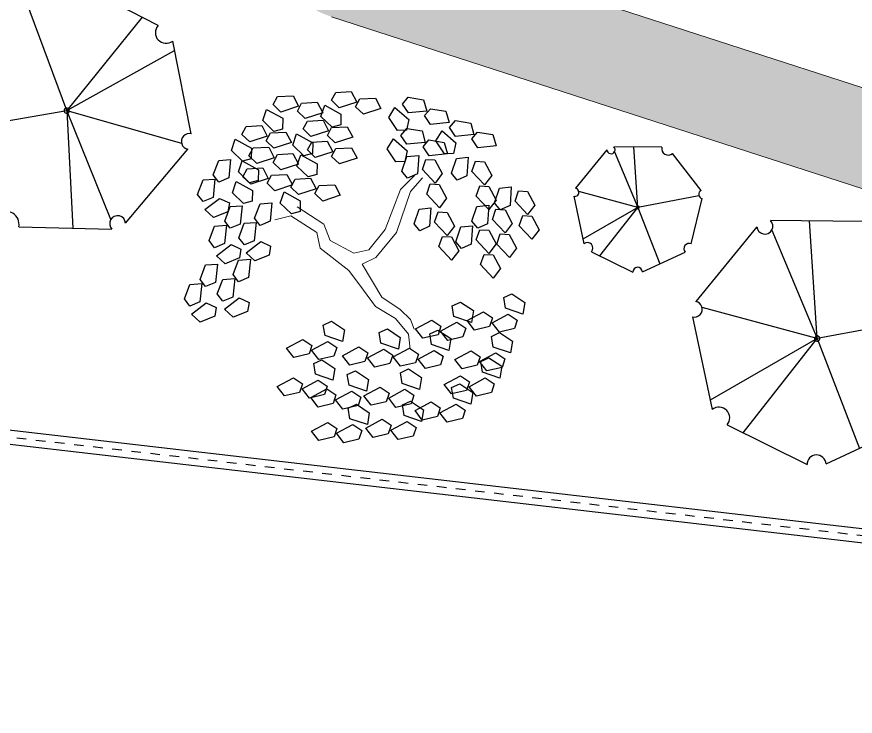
# Model space of a CAD drawing. Header units: feet. Extents: x 1019 to 2236, y -546 to 122.
# Drawn here: x 1093.73 to 1102.46, y -456.11 to -448.83 of the extents above; entities that cross this region are included whole.
import ezdxf

# ---------------------------------------------------------------- set-up
doc = ezdxf.new("R2010")
doc.units = ezdxf.units.FT
doc.header["$LTSCALE"] = 0.05
doc.header["$MEASUREMENT"] = 0
doc.linetypes.add('DASHDOT', pattern=[25.4, 12.7, -6.35, 0, -6.35])
for name, color, linetype, lineweight in [('A-GENM', 8, 'Continuous', 9), ('arq-pisos', 251, 'Continuous', 5), ('None', 7, 'Continuous', 5)]:
    doc.layers.add(name, color=color, linetype=linetype, lineweight=lineweight)
doc.layers.add('PLANTS', color=7, linetype='Continuous', true_color=0x005716)
doc.layers.add('SOLAR', color=2, linetype='DASHDOT')

# ---------------------------------------------------------------- blocks, each defined once
blk = doc.blocks.new('Arbol200')
at = {"color": 33, "linetype": 'Continuous'}
for p, q in [((0.4574951999998916, 0.5537303999975819), (0.5337287999989598, 0.6718463999997737)), ((0.5337287999989598, 0.6718463999997737), (0.6184944000002246, 0.7262243999979517)), ((0.550641599999642, 0.5264423999993567), (0.6778007999986471, 0.6808067999980237)), ((0.6778007999986471, 0.6808067999980237), (0.8216783999996436, 0.7262243999979517)), ((-0.7032708000002571, 0.4266540000004141), (-0.8557092000001034, 0.5174819999978325)), ((0.3727367999994271, 0.3541499999984779), (0.4574951999998916, 0.5537303999975819)), ((0.4744223999989003, 0.3087359999997687), (0.550641599999642, 0.5264423999993567)), ((-0.7032708000002571, 0.3268620000002528), (-0.8640756000002624, 0.4358124000002107)), ((-0.2796048000013002, 0.3722759999989619), (-0.7032708000002571, 0.4266540000004141)), ((-1.135203042679223e-14, 0.2179043999978574), (-0.2796048000013002, 0.3722759999989619)), ((0.09313559999935705, 0.09998999999843078), (0.3727367999994271, 0.3541499999984779)), ((-0.2881512000001862, 0.2541600000000443), (-0.7032708000002571, 0.3268620000002528)), ((-0.05929920000090758, 0.1362419999993989), (-0.2881512000001862, 0.2541600000000443)), ((0.3389003999993179, 0.163529999997624), (0.4744223999989003, 0.3087359999997687)), ((0.09313559999935705, 0.09998999999843078), (-1.135203042679223e-14, 0.2179043999978574)), ((-1.135203042679223e-14, -2.84147705365001e-15), (-0.05929920000090758, 0.1362419999993989)), ((0.1779083999997851, -0.01812960000170562), (0.3389003999993179, 0.163529999997624)), ((-1.135203042679223e-14, -2.84147705365001e-15), (-0.07621920000075305, -0.2541636000012687)), ((0.1779083999997851, -0.01812960000170562), (0.01691640000025246, -0.3358259999997272)), ((-0.07621920000075305, -0.2541636000012687), (-0.2202912000004403, -0.3447936000004148)), ((-0.2202912000004403, -0.3447936000004148), (-0.3389040000005593, -0.6354035999997023)), ((-0.1271628000002351, -0.3993696000001392), (-0.2372112000002857, -0.6806124000009759)), ((0.01691640000025246, -0.3358259999997272), (-0.1271628000002351, -0.3993696000001392)), ((-0.2372112000002857, -0.6806124000009759), (-0.1695492000004492, -0.8260236000005562))]:
    blk.add_line(p, q, dxfattribs=at)
at = {"layer": 'PLANTS', "linetype": 'Continuous'}
for p, q in [((-0.6969347999998831, 1.644184799998035), (-0.5788044000010018, 1.74096719999761)), ((-0.5788044000010018, 1.74096719999761), (-0.4737060000003225, 1.689757199997981)), ((0.09125279999879013, 1.601254799998784), (0.1497887999999762, 1.74230639999914)), ((0.1497887999999762, 1.74230639999914), (0.2666231999988554, 1.746701999997455)), ((0.2666231999988554, 1.746701999997455), (0.2426508000000353, 1.566730800000002)), ((-0.9263412000002176, 1.555462799999802), (-0.8082072000001175, 1.652238000000213)), ((-0.8082072000001175, 1.652238000000213), (-0.7031088000010753, 1.601028000000585)), ((-0.4737060000003225, 1.689757199997981), (-0.5797007999999664, 1.542340800000599)), ((0.2941451999993546, 1.60529399999759), (0.3346091999986924, 1.703455199999004)), ((0.3346091999986924, 1.703455199999004), (0.4226903999993624, 1.692414000000278)), ((0.4226903999993624, 1.692414000000278), (0.4858559999995009, 1.553374800000162)), ((0.4894523999990156, 1.556042399999566), (0.5479955999993649, 1.697090399998703)), ((0.5479955999993649, 1.697090399998703), (0.6648227999990808, 1.701486000000292)), ((0.6648227999990808, 1.701486000000292), (0.640857599999424, 1.521514799999565)), ((0.6923411999999984, 1.560078000000428), (0.7328124000001366, 1.658235600000623)), ((0.7328124000001366, 1.658235600000623), (0.8208971999987511, 1.647197999999841)), ((-0.7031088000010753, 1.601028000000585), (-0.8091072000003009, 1.453615199997873)), ((-0.6849720000002093, 1.556225999999512), (-0.6969347999998831, 1.644184799998035)), ((0.1432800000000384, 1.529330399999887), (0.09125279999879013, 1.601254799998784)), ((0.2426508000000353, 1.566730800000002), (0.1432800000000384, 1.529330399999887)), ((0.40936319999945, 1.464969599997855), (0.2941451999993546, 1.60529399999759)), ((0.7519428000001311, 1.501466399999842), (0.8104859999988434, 1.642518000000197)), ((0.8104859999988434, 1.642518000000197), (0.9273132000001965, 1.646910000000568)), ((0.8208971999987511, 1.647197999999841), (0.8840627999988896, 1.50816239999767)), ((0.9273132000001965, 1.646910000000568), (0.9033479999989026, 1.466942399997785)), ((0.9548351999990585, 1.505501999997429), (0.9953063999991968, 1.603659599997624)), ((0.9953063999991968, 1.603659599997624), (1.083387599999867, 1.592625599998061)), ((1.083387599999867, 1.592625599998061), (1.146553200000005, 1.453586399997945)), ((-0.9143748000009622, 1.467503999998004), (-0.9263412000002176, 1.555462799999802)), ((-0.5797007999999664, 1.542340800000599), (-0.6849720000002093, 1.556225999999512)), ((-0.4766436000010912, 1.462525199998706), (-0.3585059999997725, 1.55930759999828)), ((-0.2534147999998936, 1.508097599998652), (-0.3594059999999558, 1.360684799999214)), ((-0.3585059999997725, 1.55930759999828), (-0.2534147999998936, 1.508097599998652)), ((0.4858559999995009, 1.553374800000162), (0.40936319999945, 1.464969599997855)), ((0.5414795999986267, 1.48411439999945), (0.4894523999990156, 1.556042399999566)), ((0.640857599999424, 1.521514799999565), (0.5414795999986267, 1.48411439999945)), ((0.8075627999996754, 1.419753599997418), (0.6923411999999984, 1.560078000000428)), ((0.8039771999989056, 1.429538399999726), (0.7519428000001311, 1.501466399999842)), ((0.8840627999988896, 1.50816239999767), (0.8075627999996754, 1.419753599997418)), ((1.070060399999954, 1.365181199998912), (0.9548351999990585, 1.505501999997429)), ((-0.9386964000001283, 1.390683599998371), (-0.7586100000013288, 1.413773999999827)), ((-0.8091072000003009, 1.453615199997873), (-0.9143748000009622, 1.467503999998004)), ((-0.7586100000013288, 1.413773999999827), (-0.6969312000003014, 1.327345199998669)), ((-0.7060499999997887, 1.373803200000472), (-0.5879160000013257, 1.470581999998828)), ((-0.4828176000006464, 1.419379199998363), (-0.5888124000002903, 1.271962799997706)), ((-0.5879160000013257, 1.470581999998828), (-0.4828176000006464, 1.419379199998363)), ((-0.4646807999997804, 1.374566400000182), (-0.4766436000010912, 1.462525199998706)), ((-0.2479752000001212, 1.34460719999806), (-0.1298448000012399, 1.441393199998853)), ((-0.1298448000012399, 1.441393199998853), (-0.02475000000014232, 1.390183199999225)), ((0.320921999999689, 1.360785600000596), (0.3613931999998272, 1.458957599999118)), ((0.3613931999998272, 1.458957599999118), (0.4494780000000787, 1.447909199997954)), ((0.4494780000000787, 1.447909199997954), (0.5126471999997988, 1.308877200000276)), ((0.7191287999990776, 1.31556960000016), (0.7595999999992159, 1.413741599998681)), ((0.7595999999992159, 1.413741599998681), (0.8476775999986671, 1.402693199997517)), ((0.9033479999989026, 1.466942399997785), (0.8039771999989056, 1.429538399999726)), ((0.8476775999986671, 1.402693199997517), (0.9108468000000243, 1.263661199999839)), ((1.05933960000001, 1.270760399999924), (1.117886399999941, 1.411812000000279)), ((1.146553200000005, 1.453586399997945), (1.070060399999954, 1.365181199998912)), ((1.117886399999941, 1.411812000000279), (1.234710000000075, 1.416203999997376)), ((1.234710000000075, 1.416203999997376), (1.210744799998781, 1.236236399997867)), ((-0.9044280000011098, 1.278910799998991), (-0.9386964000001283, 1.390683599998371)), ((-0.6969312000003014, 1.327345199998669), (-0.7530696000001739, 1.258577999997939)), ((-0.6940800000009516, 1.285844399998675), (-0.7060499999997887, 1.373803200000472)), ((-0.4773852000000374, 1.255888799997771), (-0.3592548000011561, 1.352663999998182)), ((-0.3594059999999558, 1.360684799999214), (-0.4646807999997804, 1.374566400000182)), ((-0.3592548000011561, 1.352663999998182), (-0.2541564000004768, 1.301453999998554)), ((-0.2360160000000291, 1.256648399999537), (-0.2479752000001212, 1.34460719999806)), ((-0.02475000000014232, 1.390183199999225), (-0.1307447999997862, 1.242766799998569)), ((0.4361471999989476, 1.220468400000024), (0.320921999999689, 1.360785600000596)), ((0.9816263999993565, 1.26099719999838), (1.022097599999495, 1.359165599998957)), ((1.022097599999495, 1.359165599998957), (1.110175199998946, 1.348117199997793)), ((1.110175199998946, 1.348117199997793), (1.173337199999503, 1.209085200000115)), ((1.262231999998937, 1.274795999997511), (1.302703199999075, 1.372960800000143)), ((1.302703199999075, 1.372960800000143), (1.390784399999745, 1.361919599998143)), ((1.390784399999745, 1.361919599998143), (1.453949999999884, 1.222880399998027)), ((-0.7530696000001739, 1.258577999997939), (-0.9044280000011098, 1.278910799998991)), ((-0.9003132000012668, 1.172116799998909), (-0.7821792000011668, 1.268899199998484)), ((-0.7821792000011668, 1.268899199998484), (-0.677088000001288, 1.217689199998855)), ((-0.5888124000002903, 1.271962799997706), (-0.6940800000009516, 1.285844399998675)), ((-0.4654152000012004, 1.167926399998029), (-0.4773852000000374, 1.255888799997771)), ((-0.2541564000004768, 1.301453999998554), (-0.3601476000005391, 1.154037599997898)), ((-0.1307447999997862, 1.242766799998569), (-0.2360160000000291, 1.256648399999537)), ((0.269157599999005, 1.120226399998134), (0.327693600000191, 1.261277999998489)), ((0.327693600000191, 1.261277999998489), (0.4445243999994886, 1.265673600000079)), ((0.4445243999994886, 1.265673600000079), (0.4205556000002502, 1.085702399999351)), ((0.5126471999997988, 1.308877200000276), (0.4361471999989476, 1.220468400000024)), ((0.8343539999999734, 1.175255999997532), (0.7191287999990776, 1.31556960000016)), ((0.9108468000000243, 1.263661199999839), (0.8343539999999734, 1.175255999997532)), ((1.096844399999452, 1.120679999997807), (0.9816263999993565, 1.26099719999838)), ((1.111366799999621, 1.198832399999807), (1.05933960000001, 1.270760399999924)), ((1.377449999999032, 1.134475199998994), (1.262231999998937, 1.274795999997511)), ((-1.409558400000253, 1.113483599997559), (-1.305216000000121, 1.166212799997444)), ((-1.305216000000121, 1.166212799997444), (-1.251925200000016, 0.9926423999993829)), ((-1.129723200001183, 1.083394799997401), (-1.011589200001083, 1.180169999997813)), ((-1.011589200001083, 1.180169999997813), (-0.9064908000004037, 1.128967200000622)), ((-0.8883540000011748, 1.084158000000386), (-0.9003132000012668, 1.172116799998909)), ((-0.677088000001288, 1.217689199998855), (-0.7830828000009318, 1.070272799998199)), ((-0.7184052000013366, 1.209023999999042), (-0.5383188000008999, 1.232114400000498)), ((-0.6841332000010992, 1.097251199999661), (-0.7184052000013366, 1.209023999999042)), ((-0.5383188000008999, 1.232114400000498), (-0.4766364000002908, 1.145689200000558)), ((-0.3601476000005391, 1.154037599997898), (-0.4654152000012004, 1.167926399998029)), ((0.4720391999991875, 1.124265600000214), (0.5125103999993257, 1.22241959999919)), ((0.5125103999993257, 1.22241959999919), (0.6005915999999956, 1.211385599999627)), ((0.6005915999999956, 1.211385599999627), (0.6637643999992974, 1.072346399999512)), ((1.173337199999503, 1.209085200000115), (1.096844399999452, 1.120679999997807)), ((1.210744799998781, 1.236236399997867), (1.111366799999621, 1.198832399999807)), ((1.453949999999884, 1.222880399998027), (1.377449999999032, 1.134475199998994)), ((-1.403931600000953, 0.9608759999977308), (-1.409558400000253, 1.113483599997559)), ((-1.117753200000709, 0.9954359999988781), (-1.129723200001183, 1.083394799997401)), ((-0.9064908000004037, 1.128967200000622), (-1.012489200001266, 0.9815507999999652)), ((-0.7830828000009318, 1.070272799998199), (-0.8883540000011748, 1.084158000000386)), ((-0.532778399999745, 1.07691839999861), (-0.6841332000010992, 1.097251199999661)), ((-0.4766364000002908, 1.145689200000558), (-0.532778399999745, 1.07691839999861)), ((-0.4897440000011669, 1.091105999998396), (-0.3096503999999299, 1.114196399999852)), ((-0.455468400001348, 0.9793331999990158), (-0.4897440000011669, 1.091105999998396)), ((-0.3096503999999299, 1.114196399999852), (-0.2479752000001212, 1.027771199999913)), ((0.3211848000002533, 1.048301999999236), (0.269157599999005, 1.120226399998134)), ((0.4205556000002502, 1.085702399999351), (0.3211848000002533, 1.048301999999236)), ((0.5872644000000832, 0.9839412000004784), (0.4720391999991875, 1.124265600000214)), ((0.5825880000000211, 0.9568943999987793), (0.6411275999991517, 1.097945999999135)), ((0.6637643999992974, 1.072346399999512), (0.5872644000000832, 0.9839412000004784)), ((0.6411275999991517, 1.097945999999135), (0.7579584000000863, 1.102337999999506)), ((0.7579584000000863, 1.102337999999506), (0.7339895999992109, 0.9223703999999968)), ((1.289016000000072, 1.030291199998461), (1.32948720000021, 1.128459599999039)), ((1.32948720000021, 1.128459599999039), (1.417564799999661, 1.117411199997875)), ((1.417564799999661, 1.117411199997875), (1.480733999999381, 0.9783792000001965)), ((-1.251925200000016, 0.9926423999993829), (-1.326646800001265, 0.9172079999974783)), ((-1.012489200001266, 0.9815507999999652), (-1.117753200000709, 0.9954359999988781)), ((-0.3411144000007084, 0.9087947999978467), (-0.22298400000019, 1.005577199997421)), ((-0.2479752000001212, 1.027771199999913), (-0.3041172000012125, 0.959003999999183)), ((-0.22298400000019, 1.005577199997421), (-0.1178928000003111, 0.9543671999977931)), ((0.7854803999989485, 0.9609335999975854), (0.8259443999999234, 1.059094799998999)), ((0.8259443999999234, 1.059094799998999), (0.9140255999989562, 1.048053600000273)), ((0.9140255999989562, 1.048053600000273), (0.9771911999990948, 0.9090144000001572)), ((1.404244799998912, 0.8899739999978891), (1.289016000000072, 1.030291199998461)), ((-1.477641600000254, 0.8771327999987959), (-1.37329560000054, 0.9298619999986811)), ((-1.326646800001265, 0.9172079999974783), (-1.403931600000953, 0.9608759999977308)), ((-1.37329560000054, 0.9298619999986811), (-1.320008400000017, 0.7562916000006197)), ((-1.142078400001094, 0.918615599999245), (-0.9619920000006572, 0.941705999997427)), ((-1.107806400000857, 0.8068427999998646), (-1.142078400001094, 0.918615599999245)), ((-0.9619920000006572, 0.941705999997427), (-0.9003096000000481, 0.8552771999995428)), ((-0.5705208000010429, 0.8200727999996131), (-0.4523904000005246, 0.9168480000000243)), ((-0.3041172000012125, 0.959003999999183), (-0.455468400001348, 0.9793331999990158)), ((-0.4523904000005246, 0.9168480000000243), (-0.3472919999998453, 0.8656451999995596)), ((-0.3291516000010347, 0.8208359999993233), (-0.3411144000007084, 0.9087947999978467)), ((-0.1178928000003111, 0.9543671999977931), (-0.2238875999999549, 0.8069508000004105)), ((0.4988339999990671, 0.8797571999999462), (0.5393051999992053, 0.9779256000005232)), ((0.5393051999992053, 0.9779256000005232), (0.6273863999998752, 0.9668771999993594)), ((0.6346151999996322, 0.8849699999998818), (0.5825880000000211, 0.9568943999987793)), ((0.6273863999998752, 0.9668771999993594), (0.6905520000000137, 0.827845199998407)), ((0.7339895999992109, 0.9223703999999968), (0.6346151999996322, 0.8849699999998818)), ((0.9006983999990438, 0.8206091999978496), (0.7854803999989485, 0.9609335999975854)), ((0.9771911999990948, 0.9090144000001572), (0.9006983999990438, 0.8206091999978496)), ((1.321253999999305, 0.8293967999998102), (1.379793600000073, 0.9704484000001655)), ((1.379793600000073, 0.9704484000001655), (1.496624399999371, 0.974843999998481)), ((1.480733999999381, 0.9783792000001965), (1.404244799998912, 0.8899739999978891)), ((1.496624399999371, 0.974843999998481), (1.472651999998914, 0.7948727999977534)), ((1.52414639999987, 0.8334359999986162), (1.564610399999208, 0.93159720000003)), ((1.564610399999208, 0.93159720000003), (1.652691599999878, 0.9205559999980294)), ((1.652691599999878, 0.9205559999980294), (1.715857200000016, 0.7815167999979138)), ((-1.472018400000536, 0.7245215999977489), (-1.477641600000254, 0.8771327999987959)), ((-0.9003096000000481, 0.8552771999995428), (-0.9564516000011394, 0.7865099999988131)), ((-0.3472919999998453, 0.8656451999995596), (-0.4532904000007079, 0.7182287999989029)), ((0.6140519999991625, 0.7394399999993737), (0.4988339999990671, 0.8797571999999462)), ((0.6905520000000137, 0.827845199998407), (0.6140519999991625, 0.7394399999993737)), ((1.014627599999937, 0.7481483999974414), (1.07317079999865, 0.8891963999998522)), ((1.07317079999865, 0.8891963999998522), (1.189994399998784, 0.8935919999981677)), ((1.189994399998784, 0.8935919999981677), (1.166032799998709, 0.7136243999986589)), ((1.217516399999283, 0.7521839999983029), (1.257987599999421, 0.850341599998498)), ((1.257987599999421, 0.850341599998498), (1.346072399999673, 0.8393075999989349)), ((1.373281199998917, 0.7574723999976384), (1.321253999999305, 0.8293967999998102)), ((1.346072399999673, 0.8393075999989349), (1.40923440000023, 0.7002683999988192)), ((1.639364399999965, 0.6931115999988804), (1.52414639999987, 0.8334359999986162)), ((-1.320008400000017, 0.7562916000006197), (-1.394730000001266, 0.6808571999987151)), ((-1.348264800000299, 0.6150203999979538), (-1.257735600000899, 0.7723979999984265)), ((-1.257735600000899, 0.7723979999984265), (-1.151604000000782, 0.7692551999985852)), ((-1.151604000000782, 0.7692551999985852), (-1.130792400001349, 0.6829559999987367)), ((-0.9564516000011394, 0.7865099999988131), (-1.107806400000857, 0.8068427999998646)), ((-0.8240904000009436, 0.6910883999982587), (-0.7059564000008435, 0.787870799997833)), ((-0.7059564000008435, 0.787870799997833), (-0.6008652000009647, 0.736660799998205)), ((-0.5585616000009508, 0.7321139999978157), (-0.5705208000010429, 0.8200727999996131)), ((-0.2238875999999549, 0.8069508000004105), (-0.3291516000010347, 0.8208359999993233)), ((0.8122571999992828, 0.7164252000005916), (0.852728399999421, 0.8145935999978945)), ((0.852728399999421, 0.8145935999978945), (0.9408131999996725, 0.8035452000000048)), ((0.9408131999996725, 0.8035452000000048), (1.003982399999393, 0.6645131999990525)), ((1.066654799999549, 0.6762204000005994), (1.014627599999937, 0.7481483999974414)), ((1.332734399999379, 0.6118631999997859), (1.217516399999283, 0.7521839999983029)), ((1.472651999998914, 0.7948727999977534), (1.373281199998917, 0.7574723999976384)), ((1.715857200000016, 0.7815167999979138), (1.639364399999965, 0.6931115999988804)), ((-1.545080399999835, 0.6141276000002079), (-1.44073800000134, 0.6668568000000931)), ((-1.394730000001266, 0.6808571999987151), (-1.472018400000536, 0.7245215999977489)), ((-1.44073800000134, 0.6668568000000931), (-1.387447200001236, 0.4932863999987575)), ((-1.240200000000561, 0.659541599998917), (-1.135857600000429, 0.7122707999988023)), ((-1.130792400001349, 0.6829559999987367), (-1.238526000000286, 0.5747147999998531)), ((-1.135857600000429, 0.7122707999988023), (-1.082566800000325, 0.5387003999974667)), ((-1.053496800001278, 0.6023664000000252), (-0.935362800001178, 0.6991416000004363)), ((-0.935362800001178, 0.6991416000004363), (-0.8302644000004988, 0.6479387999999715)), ((-0.8121276000012698, 0.6031259999985167), (-0.8240904000009436, 0.6910883999982587)), ((-0.6008652000009647, 0.736660799998205), (-0.7068600000006084, 0.5892443999975483)), ((-0.5828796000005354, 0.6552935999981826), (-0.4027932000000987, 0.6783839999996387)), ((-0.4532904000007079, 0.7182287999989029), (-0.5585616000009508, 0.7321139999978157)), ((-0.4027932000000987, 0.6783839999996387), (-0.3411144000007084, 0.5919551999984803)), ((0.9274859999997601, 0.576108000000019), (0.8122571999992828, 0.7164252000005916)), ((1.003982399999393, 0.6645131999990525), (0.9274859999997601, 0.576108000000019)), ((1.166032799998709, 0.7136243999986589), (1.066654799999549, 0.6762204000005994)), ((1.40923440000023, 0.7002683999988192), (1.332734399999379, 0.6118631999997859)), ((1.550923200000204, 0.5889275999983482), (1.591394399998705, 0.6870959999989252)), ((1.591394399998705, 0.6870959999989252), (1.679479199998957, 0.6760511999989801)), ((1.679479199998957, 0.6760511999989801), (1.742648399998677, 0.5370191999980278)), ((-1.539453600000536, 0.4615200000003795), (-1.545080399999835, 0.6141276000002079)), ((-1.238526000000286, 0.5747147999998531), (-1.348264800000299, 0.6150203999979538)), ((-1.234573200001262, 0.5069339999990887), (-1.240200000000561, 0.659541599998917)), ((-1.041530400000386, 0.5144075999982277), (-1.053496800001278, 0.6023664000000252)), ((-0.8302644000004988, 0.6479387999999715), (-0.9362628000013613, 0.5005223999993148)), ((-0.7068600000006084, 0.5892443999975483), (-0.8121276000012698, 0.6031259999985167)), ((-0.5486111999998797, 0.5435207999988023), (-0.5828796000005354, 0.6552935999981826)), ((-0.3411144000007084, 0.5919551999984803), (-0.3972528000005809, 0.5231879999977508)), ((0.6673644000000308, 0.4667040000003879), (0.7259003999995798, 0.6077555999974691)), ((0.7259003999995798, 0.6077555999974691), (0.8427311999988774, 0.6121511999990588)), ((0.8427311999988774, 0.6121511999990588), (0.818762399999639, 0.4321799999983312)), ((1.244303999999999, 0.5076755999980349), (1.284775200000138, 0.6058475999998307)), ((1.284775200000138, 0.6058475999998307), (1.372849200000007, 0.5947991999986669)), ((1.372849200000007, 0.5947991999986669), (1.436021999999309, 0.4557671999977145)), ((1.666151999999044, 0.4486103999977757), (1.550923200000204, 0.5889275999983482)), ((-1.157288399999936, 0.4632659999988362), (-1.234573200001262, 0.5069339999990887)), ((-1.082566800000325, 0.5387003999974667), (-1.157288399999936, 0.4632659999988362)), ((-0.9362628000013613, 0.5005223999993148), (-1.041530400000386, 0.5144075999982277)), ((-0.3972528000005809, 0.5231879999977508), (-0.5486111999998797, 0.5435207999988023)), ((0.8702531999993766, 0.4707431999991939), (0.9107171999987144, 0.5688971999981702)), ((0.9107171999987144, 0.5688971999981702), (0.9987983999993844, 0.5578631999986072)), ((0.9987983999993844, 0.5578631999986072), (1.061963999999523, 0.4188239999984915)), ((1.359529199999258, 0.3673619999986812), (1.244303999999999, 0.5076755999980349)), ((1.742648399998677, 0.5370191999980278), (1.666151999999044, 0.4486103999977757)), ((-1.613167200001055, 0.3777767999981705), (-1.508817600000123, 0.4305059999980557)), ((-1.462168800000847, 0.417852000000127), (-1.539453600000536, 0.4615200000003795)), ((-1.508817600000123, 0.4305059999980557), (-1.455534000000819, 0.2569355999999942)), ((-1.387447200001236, 0.4932863999987575), (-1.462168800000847, 0.417852000000127)), ((-1.308283200000562, 0.4231908000001539), (-1.20394080000043, 0.475920000000039)), ((-1.302660000000844, 0.2705795999991067), (-1.308283200000562, 0.4231908000001539)), ((-1.20394080000043, 0.475920000000039), (-1.150650000000325, 0.3023495999987034)), ((-1.065855600000771, 0.4375835999973759), (-0.8857692000003339, 0.4606776000000508)), ((-1.031583600000533, 0.3258107999979955), (-1.065855600000771, 0.4375835999973759)), ((-0.8857692000003339, 0.4606776000000508), (-0.8240868000013619, 0.3742487999988924)), ((0.719391599999642, 0.3947795999982162), (0.6673644000000308, 0.4667040000003879)), ((0.818762399999639, 0.4321799999983312), (0.719391599999642, 0.3947795999982162)), ((0.9854711999994719, 0.3304187999994582), (0.8702531999993766, 0.4707431999991939)), ((1.061963999999523, 0.4188239999984915), (0.9854711999994719, 0.3304187999994582)), ((1.436021999999309, 0.4557671999977145), (1.359529199999258, 0.3673619999986812)), ((1.45521359999874, 0.3123323999992834), (1.513749599999926, 0.4533839999996388)), ((1.513749599999926, 0.4533839999996388), (1.630583999998805, 0.4577795999979543)), ((1.630583999998805, 0.4577795999979543), (1.606611599999985, 0.2778084000005009)), ((1.658095199998922, 0.3163715999980894), (1.698566399999061, 0.4145256000003399)), ((1.698566399999061, 0.4145256000003399), (1.786651199999312, 0.4034915999975027)), ((-1.607540400000118, 0.2251619999991789), (-1.613167200001055, 0.3777767999981705)), ((-0.8240868000013619, 0.3742487999988924), (-0.8802252000012344, 0.3054815999981628)), ((1.133229599999674, 0.2398319999985659), (1.191769199998805, 0.3808799999977026)), ((1.191769199998805, 0.3808799999977026), (1.30859999999974, 0.3852755999992922)), ((1.30859999999974, 0.3852755999992922), (1.284631199998864, 0.2053043999985647)), ((1.336114799999438, 0.2438675999994274), (1.376585999999577, 0.3420323999987857)), ((1.376585999999577, 0.3420323999987857), (1.464667200000247, 0.3309912000000594)), ((1.464667200000247, 0.3309912000000594), (1.527839999999548, 0.1919519999999437)), ((1.786651199999312, 0.4034915999975027), (1.849820399999032, 0.264452399997387)), ((-1.455534000000819, 0.2569355999999942), (-1.530252000000848, 0.1815011999980896)), ((-1.483786799999882, 0.1156644000006025), (-1.393261200000063, 0.2730419999978011)), ((-1.393261200000063, 0.2730419999978011), (-1.287129599999946, 0.2698991999979597)), ((-1.225371599999937, 0.226915200000073), (-1.302660000000844, 0.2705795999991067)), ((-1.287129599999946, 0.2698991999979597), (-1.266318000000513, 0.1835999999981112)), ((-1.150650000000325, 0.3023495999987034), (-1.225371599999937, 0.226915200000073)), ((-1.178906400000608, 0.1610783999993117), (-1.088380800000789, 0.318459599997729)), ((-1.088380800000789, 0.318459599997729), (-0.9822528000002535, 0.3153131999999431)), ((-0.8802252000012344, 0.3054815999981628), (-1.031583600000533, 0.3258107999979955)), ((-0.9822528000002535, 0.3153131999999431), (-0.9614376000012383, 0.2290175999980391)), ((0.8970335999992926, 0.2262347999989259), (0.937501199999849, 0.324403199999503)), ((0.937501199999849, 0.324403199999503), (1.025586000000101, 0.3133547999983392)), ((1.025586000000101, 0.3133547999983392), (1.088758799999402, 0.1743227999973868)), ((1.507240799999988, 0.2404080000003858), (1.45521359999874, 0.3123323999992834)), ((1.606611599999985, 0.2778084000005009), (1.507240799999988, 0.2404080000003858)), ((1.773320399999818, 0.1760471999983537), (1.658095199998922, 0.3163715999980894)), ((1.849820399999032, 0.264452399997387), (1.773320399999818, 0.1760471999983537)), ((-1.530252000000848, 0.1815011999980896), (-1.607540400000118, 0.2251619999991789)), ((-1.266318000000513, 0.1835999999981112), (-1.374047999999868, 0.07535879999922769)), ((-0.9614376000012383, 0.2290175999980391), (-1.069167600000594, 0.1207727999979369)), ((1.012258800000188, 0.08591759999835345), (0.8970335999992926, 0.2262347999989259)), ((1.088758799999402, 0.1743227999973868), (1.012258800000188, 0.08591759999835345)), ((1.185256799999286, 0.1679039999984496), (1.133229599999674, 0.2398319999985659)), ((1.284631199998864, 0.2053043999985647), (1.185256799999286, 0.1679039999984496)), ((1.451339999998697, 0.1035467999976362), (1.336114799999438, 0.2438675999994274)), ((1.527839999999548, 0.1919519999999437), (1.451339999998697, 0.1035467999976362)), ((1.684889999998802, 0.07186319999782143), (1.72536119999894, 0.1700315999983985)), ((1.72536119999894, 0.1700315999983985), (1.81344239999961, 0.1589832000005089)), ((-1.374047999999868, 0.07535879999922769), (-1.483786799999882, 0.1156644000006025)), ((-1.069167600000594, 0.1207727999979369), (-1.178906400000608, 0.1610783999993117)), ((1.362905999999737, -0.0006408000008406127), (1.403377199999875, 0.09753119999768102)), ((1.403377199999875, 0.09753119999768102), (1.491462000000126, 0.08648279999979137)), ((1.491462000000126, 0.08648279999979137), (1.554623999999046, -0.05254920000116101)), ((1.81344239999961, 0.1589832000005089), (1.876607999999748, 0.01995119999955648)), ((0.7011935999993397, -0.08703359999963424), (0.7597295999988887, 0.05401799999744696)), ((0.7597295999988887, 0.05401799999744696), (0.8765639999994049, 0.05841359999903659)), ((0.8765639999994049, 0.05841359999903659), (0.8525915999989478, -0.1215576000016909)), ((0.9040751999995222, -0.08299440000082824), (0.9445463999996604, 0.01515959999814811)), ((0.9445463999996604, 0.01515959999814811), (1.032631199999912, 0.004125599998585017)), ((1.032631199999912, 0.004125599998585017), (1.095800399999632, -0.1349136000015306)), ((1.09084319999946, -0.1051596000001183), (1.14938639999981, 0.03588839999901836)), ((1.14938639999981, 0.03588839999901836), (1.266213599999526, 0.04028400000060799)), ((1.266213599999526, 0.04028400000060799), (1.242248399999869, -0.139683600002175)), ((1.800107999998897, -0.06845399999947686), (1.684889999998802, 0.07186319999782143)), ((1.876607999999748, 0.01995119999955648), (1.800107999998897, -0.06845399999947686)), ((-1.536742800001241, -0.08989559999936601), (-1.445896800001003, -0.01631519999973818)), ((-1.445896800001003, -0.01631519999973818), (-1.357135200000823, -0.1747044000021589)), ((1.293735600000025, -0.101124000002531), (1.334206800000163, -0.002966400002335944)), ((1.334206800000163, -0.002966400002335944), (1.422287999999196, -0.01400040000189904)), ((1.478127599999413, -0.1409544000001944), (1.362905999999737, -0.0006408000008406127)), ((1.422287999999196, -0.01400040000189904), (1.485453599999334, -0.1530396000020147)), ((1.554623999999046, -0.05254920000116101), (1.478127599999413, -0.1409544000001944)), ((-1.498996800000361, -0.2378772000014606), (-1.536742800001241, -0.08989559999936601)), ((-1.011567600000319, -0.2259432000017142), (-0.9207216000000811, -0.1523592000008676)), ((-0.9207216000000811, -0.1523592000008676), (-0.83196360000112, -0.3107484000000141)), ((0.7532207999989509, -0.158958000001806), (0.7011935999993397, -0.08703359999963424)), ((0.8525915999989478, -0.1215576000016909), (0.7532207999989509, -0.158958000001806)), ((1.019304, -0.223318800000564), (0.9040751999995222, -0.08299440000082824)), ((1.095800399999632, -0.1349136000015306), (1.019304, -0.223318800000564)), ((1.142870399999071, -0.1770876000002346), (1.09084319999946, -0.1051596000001183)), ((1.242248399999869, -0.139683600002175), (1.142870399999071, -0.1770876000002346)), ((1.40895360000012, -0.241444800001048), (1.293735600000025, -0.101124000002531)), ((1.485453599999334, -0.1530396000020147), (1.40895360000012, -0.241444800001048)), ((-1.414231200000734, -0.2642292000004118), (-1.498996800000361, -0.2378772000014606)), ((-1.357135200000823, -0.1747044000021589), (-1.414231200000734, -0.2642292000004118)), ((-1.206395999999961, -0.3076056000001727), (-1.11555000000136, -0.2340252000005449)), ((-1.11555000000136, -0.2340252000005449), (-1.026792000000762, -0.3924108000017469)), ((-0.9738216000010764, -0.3739212000025901), (-1.011567600000319, -0.2259432000017142)), ((-0.6219180000001984, -0.3167639999999693), (-0.5310684000003788, -0.2431836000003414)), ((-0.5310684000003788, -0.2431836000003414), (-0.4423103999997806, -0.4015727999994879)), ((0.9308699999994018, -0.3275028000010962), (0.97134119999954, -0.2293344000005191)), ((0.97134119999954, -0.2293344000005191), (1.05942240000021, -0.240382800001683)), ((1.05942240000021, -0.240382800001683), (1.122587999998711, -0.3794147999993612)), ((-1.553353200001049, -0.3353039999998174), (-1.46250360000123, -0.2617164000010263)), ((-1.46250360000123, -0.2617164000010263), (-1.373745600000632, -0.4201128000026102)), ((-1.168650000000719, -0.4555836000010486), (-1.206395999999961, -0.3076056000001727)), ((-0.83196360000112, -0.3107484000000141), (-0.8890559999998117, -0.4002732000015413)), ((-0.5841720000009558, -0.4647420000008452), (-0.6219180000001984, -0.3167639999999693)), ((1.046087999999497, -0.4678200000016687), (0.9308699999994018, -0.3275028000010962)), ((1.320519599999523, -0.3456323999995248), (1.360990799999661, -0.2474604000010032)), ((1.360990799999661, -0.2474604000010032), (1.449068399999112, -0.258508800002167)), ((1.449068399999112, -0.258508800002167), (1.512237599998832, -0.3975407999998452)), ((-1.515610799999751, -0.4832820000006933), (-1.553353200001049, -0.3353039999998174)), ((-1.371513600001356, -0.5641631999998963), (-1.316278800001248, -0.3912047999994712)), ((-1.316278800001248, -0.3912047999994712), (-1.211882400000843, -0.3718548000004404)), ((-1.211882400000843, -0.3718548000004404), (-1.173308400001235, -0.4518071999995328)), ((-1.026792000000762, -0.3924108000017469), (-1.083884400001091, -0.4819355999999999)), ((-1.028178000000127, -0.4713480000009468), (-0.9373319999998897, -0.3977604000021557)), ((-0.8890559999998117, -0.4002732000015413), (-0.9738216000010764, -0.3739212000025901)), ((-0.9373319999998897, -0.3977604000021557), (-0.848570400001347, -0.5561568000004655)), ((-0.4423103999997806, -0.4015727999994879), (-0.4994064000013281, -0.4910976000010151)), ((1.122587999998711, -0.3794147999993612), (1.046087999999497, -0.4678200000016687)), ((1.435744799998781, -0.4859460000021528), (1.320519599999523, -0.3456323999995248)), ((1.512237599998832, -0.3975407999998452), (1.435744799998781, -0.4859460000021528)), ((-1.430841600000542, -0.5096304000016999), (-1.515610799999751, -0.4832820000006933)), ((-1.373745600000632, -0.4201128000026102), (-1.430841600000542, -0.5096304000016999)), ((-1.173308400001235, -0.4518071999995328), (-1.255730399999822, -0.5803668000011413)), ((-1.22300639999977, -0.5530103999994054), (-1.132160400001169, -0.4794228000006143)), ((-1.083884400001091, -0.4819355999999999), (-1.168650000000719, -0.4555836000010486)), ((-1.132160400001169, -0.4794228000006143), (-1.043402400000571, -0.6378192000021982)), ((-0.9904356000004668, -0.6193295999997672), (-1.028178000000127, -0.4713480000009468)), ((-0.6385284000000069, -0.5621724000004206), (-0.5476823999997691, -0.4885848000016295)), ((-0.4994064000013281, -0.4910976000010151), (-0.5841720000009558, -0.4647420000008452)), ((-0.5476823999997691, -0.4885848000016295), (-0.4589208000012263, -0.6469776000019948)), ((-1.384308000000976, -0.6436296000014436), (-1.293458400001157, -0.570045600000597)), ((-1.255730399999822, -0.5803668000011413), (-1.371513600001356, -0.5641631999998963)), ((-1.293458400001157, -0.570045600000597), (-1.204700400000559, -0.7284384000009623)), ((-1.185264000000109, -0.7009920000015), (-1.22300639999977, -0.5530103999994054)), ((-0.848570400001347, -0.5561568000004655), (-0.9056664000012573, -0.6456743999995552)), ((-0.8463420000000155, -0.7002035999998071), (-0.791107199999908, -0.5272488000006006)), ((-0.791107199999908, -0.5272488000006006), (-0.6867108000011398, -0.5078988000015698)), ((-0.6867108000011398, -0.5078988000015698), (-0.6481332000003135, -0.5878512000006623)), ((-0.6007860000003461, -0.7101504000012965), (-0.6385284000000069, -0.5621724000004206)), ((-1.346562000000097, -0.7916076000023196), (-1.384308000000976, -0.6436296000014436)), ((-1.043402400000571, -0.6378192000021982), (-1.100494800000899, -0.727336800001288)), ((-1.041170400001294, -0.7818660000015398), (-0.985935600001187, -0.6089112000023333)), ((-0.9056664000012573, -0.6456743999995552), (-0.9904356000004668, -0.6193295999997672)), ((-0.985935600001187, -0.6089112000023333), (-0.8815392000007818, -0.5895612000000283)), ((-0.8815392000007818, -0.5895612000000283), (-0.8429615999999555, -0.669513600002395)), ((-0.6481332000003135, -0.5878512000006623), (-0.7305588000001193, -0.7164144000002153)), ((-0.4589208000012263, -0.6469776000019948), (-0.5160168000011367, -0.7364988000023032)), ((-0.4566888000003132, -0.791028000002555), (-0.4014575999997874, -0.6180696000021298)), ((-0.4014575999997874, -0.6180696000021298), (-0.2970575999998004, -0.5987232000010436)), ((-0.2970575999998004, -0.5987232000010436), (-0.2584836000001928, -0.678675600000136)), ((-1.204700400000559, -0.7284384000009623), (-1.261796400000469, -0.8179596000012708)), ((-1.100494800000899, -0.727336800001288), (-1.185264000000109, -0.7009920000015)), ((-0.8429615999999555, -0.669513600002395), (-0.9253871999997614, -0.798076800001948)), ((-0.7305588000001193, -0.7164144000002153), (-0.8463420000000155, -0.7002035999998071)), ((-0.8422128000002089, -0.7796772000005177), (-0.751366799999971, -0.7060968000008898)), ((-0.751366799999971, -0.7060968000008898), (-0.6626088000010099, -0.8644860000000363)), ((-0.6302844000003573, -0.7978032000010017), (-0.5394384000001196, -0.7242228000013738)), ((-0.5160168000011367, -0.7364988000023032), (-0.6007860000003461, -0.7101504000012965)), ((-0.5394384000001196, -0.7242228000013738), (-0.450673200000358, -0.8826120000005203)), ((-0.2584836000001928, -0.678675600000136), (-0.3409091999999986, -0.8072352000017445)), ((-1.400914800001203, -0.8890344000006762), (-1.310068800000965, -0.8154540000010484)), ((-1.261796400000469, -0.8179596000012708), (-1.346562000000097, -0.7916076000023196)), ((-1.310068800000965, -0.8154540000010484), (-1.221310800000367, -0.9738432000001949)), ((-0.9253871999997614, -0.798076800001948), (-1.041170400001294, -0.7818660000015398)), ((-1.037037600000269, -0.8886312000016943), (-0.9461916000000314, -0.8150508000020664)), ((-0.9461916000000314, -0.8150508000020664), (-0.8574336000010703, -0.9734363999999942)), ((-0.804470400000548, -0.9276516000001748), (-0.8422128000002089, -0.7796772000005177)), ((-0.5925384000011149, -0.9457812000018776), (-0.6302844000003573, -0.7978032000010017)), ((-0.3409091999999986, -0.8072352000017445), (-0.4566888000003132, -0.791028000002555)), ((0.06832080000020824, -0.9206675999997997), (0.09282599999932017, -0.8173584000007422)), ((0.09282599999932017, -0.8173584000007422), (0.1815479999991908, -0.8143884000004646)), ((0.1815479999991908, -0.8143884000004646), (0.2658275999996362, -0.9417419999997974)), ((-1.363176000001124, -1.037015999999497), (-1.400914800001203, -0.8890344000006762)), ((-0.9992952000006083, -1.036605600001351), (-1.037037600000269, -0.8886312000016943)), ((-0.6626088000010099, -0.8644860000000363), (-0.7197012000013386, -0.9540072000003448)), ((-0.450673200000358, -0.8826120000005203), (-0.5077764000010688, -0.9721332000008288)), ((-0.3269628000000125, -0.8877096000007468), (-0.1462104000000295, -0.8705376000023561)), ((-0.2963700000011272, -1.000544399999492), (-0.3269628000000125, -0.8877096000007468)), ((-0.1462104000000295, -0.8705376000023561), (-0.08740440000075295, -0.9589428000013895)), ((-1.221310800000367, -0.9738432000001949), (-1.278406800000278, -1.063360800002559)), ((-1.219078800001091, -1.117889999999536), (-1.163844000000984, -0.9449316000023855)), ((-1.163844000000984, -0.9449316000023855), (-1.059447600000578, -0.9255852000012992)), ((-1.059447600000578, -0.9255852000012992), (-1.020873600000971, -1.005537600000392)), ((-0.8574336000010703, -0.9734363999999942), (-0.9145259999997619, -1.062957600000303)), ((-0.8588232000000174, -1.02508199999975), (-0.7679771999997796, -0.9514980000021779)), ((-0.7197012000013386, -0.9540072000003448), (-0.804470400000548, -0.9276516000001748)), ((-0.7679771999997796, -0.9514980000021779), (-0.6792192000008185, -1.109887200001324)), ((-0.646894800000166, -1.043208000000234), (-0.5560487999999281, -0.9696276000006064)), ((-0.5077764000010688, -0.9721332000008288), (-0.5925384000011149, -0.9457812000018776)), ((-0.5560487999999281, -0.9696276000006064), (-0.4672836000001666, -1.128016799999753)), ((-0.08740440000075295, -0.9589428000013895), (-0.1457640000011565, -1.025827199999915)), ((-0.1092060000013703, -1.002085200000513), (0.07154640000024984, -0.9849168000000673)), ((0.2042064000001005, -1.041094800001886), (0.06832080000020824, -0.9206675999997997)), ((0.07154640000024984, -0.9849168000000673), (0.1303523999995264, -1.073322000002375)), ((0.2658275999996362, -0.9417419999997974), (0.2042064000001005, -1.041094800001886)), ((0.2575187999993318, -0.9875016000009083), (0.4382711999993148, -0.9703260000012988)), ((0.2881007999994722, -1.100332800001709), (0.2575187999993318, -0.9875016000009083)), ((0.4382711999993148, -0.9703260000012988), (0.4970735999990097, -1.058731200000332)), ((0.6527987999999709, -1.020459599999961), (0.6772967999999195, -0.9171504000009036)), ((0.6772967999999195, -0.9171504000009036), (0.7660187999997902, -0.914180400000626)), ((0.7660187999997902, -0.914180400000626), (0.8502984000002356, -1.041533999999959)), ((-1.278406800000278, -1.063360800002559), (-1.363176000001124, -1.037015999999497)), ((-1.020873600000971, -1.005537600000392), (-1.103295600001195, -1.134100799999945)), ((-1.053648000000078, -1.134032399999708), (-0.9627984000002583, -1.06045200000008)), ((-0.9145259999997619, -1.062957600000303), (-0.9992952000006083, -1.036605600001351)), ((-0.9627984000002583, -1.06045200000008), (-0.8740404000012971, -1.218841200002501)), ((-0.8210808000003567, -1.173060000000626), (-0.8588232000000174, -1.02508199999975)), ((-0.6091524000005051, -1.19118600000111), (-0.646894800000166, -1.043208000000234)), ((-0.6217523999997979, -1.080975600000241), (-0.5173560000010297, -1.061629200002429)), ((-0.5173560000010297, -1.061629200002429), (-0.4787784000002033, -1.141585199999466)), ((-0.1457640000011565, -1.025827199999915), (-0.2963700000011272, -1.000544399999492)), ((-0.07862400000122988, -1.114920000002533), (-0.1092060000013703, -1.002085200000513)), ((0.4970735999990097, -1.058731200000332), (0.4387103999990244, -1.125619200000076)), ((0.7886807999986444, -1.140886800002048), (0.6527987999999709, -1.020459599999961)), ((0.8502984000002356, -1.041533999999959), (0.7886807999986444, -1.140886800002048)), ((-1.103295600001195, -1.134100799999945), (-1.219078800001091, -1.117889999999536)), ((-1.015909199999999, -1.282014000001803), (-1.053648000000078, -1.134032399999708)), ((-0.6792192000008185, -1.109887200001324), (-0.7363116000011473, -1.199404800000414)), ((-0.6769871999999054, -1.253937600001885), (-0.6217523999997979, -1.080975600000241)), ((-0.4787784000002033, -1.141585199999466), (-0.5612040000000093, -1.270144800001074)), ((-0.4672836000001666, -1.128016799999753), (-0.524379600000077, -1.217534400002117)), ((-0.4650516000008905, -1.272063600002369), (-0.4098204000003647, -1.099105200001944)), ((-0.4098204000003647, -1.099105200001944), (-0.3054204000003778, -1.079758800000857)), ((-0.3054204000003778, -1.079758800000857), (-0.2668464000007702, -1.15971119999995)), ((-0.2421936000008031, -1.168959600000747), (-0.0614412000008201, -1.151787600002356)), ((0.07198559999995952, -1.140210000002119), (-0.07862400000122988, -1.114920000002533)), ((-0.0614412000008201, -1.151787600002356), (-0.002638800001125208, -1.24019280000139)), ((0.1303523999995264, -1.073322000002375), (0.07198559999995952, -1.140210000002119)), ((0.1530935999989992, -1.2019175999998), (0.1775915999989479, -1.098608400000742)), ((0.1775915999989479, -1.098608400000742), (0.2663207999996189, -1.095638400000465)), ((0.2663207999996189, -1.095638400000465), (0.350593199999264, -1.222991999999797)), ((0.4387103999990244, -1.125619200000076), (0.2881007999994722, -1.100332800001709)), ((0.4752683999988107, -1.101877200000675), (0.6560207999987937, -1.084705200002284)), ((0.5058575999997514, -1.21471199999942), (0.4752683999988107, -1.101877200000675)), ((0.6560207999987937, -1.084705200002284), (0.7148232000001257, -1.173110400001317)), ((-0.8740404000012971, -1.218841200002501), (-0.9311364000012077, -1.308358800001591)), ((-0.8718119999999657, -1.362888000001843), (-0.8165771999998582, -1.189929600001417)), ((-0.7363116000011473, -1.199404800000414), (-0.8210808000003567, -1.173060000000626)), ((-0.8165771999998582, -1.189929600001417), (-0.7121771999998713, -1.170583200000331)), ((-0.7121771999998713, -1.170583200000331), (-0.6736032000002637, -1.250535599999423)), ((-0.524379600000077, -1.217534400002117), (-0.6091524000005051, -1.19118600000111)), ((-0.2668464000007702, -1.15971119999995), (-0.3492720000005761, -1.288270800001558)), ((-0.2116043999998624, -1.281794399999492), (-0.2421936000008031, -1.168959600000747)), ((0.2889719999997282, -1.322344800001886), (0.1530935999989992, -1.2019175999998)), ((0.350593199999264, -1.222991999999797), (0.2889719999997282, -1.322344800001886)), ((0.6564600000001405, -1.24000200000228), (0.5058575999997514, -1.21471199999942)), ((0.7148232000001257, -1.173110400001317), (0.6564600000001405, -1.24000200000228)), ((0.7630415999987121, -1.329001199999405), (0.7875395999986607, -1.225692000000348)), ((0.7875395999986607, -1.225692000000348), (0.8762687999993317, -1.22272200000007)), ((0.8762687999993317, -1.22272200000007), (0.9605411999989768, -1.350072000001458)), ((-0.9311364000012077, -1.308358800001591), (-1.015909199999999, -1.282014000001803)), ((-0.6736032000002637, -1.250535599999423), (-0.7560288000000696, -1.379098800002251)), ((-0.5612040000000093, -1.270144800001074), (-0.6769871999999054, -1.253937600001885)), ((-0.3492720000005761, -1.288270800001558), (-0.4650516000008905, -1.272063600002369)), ((-0.270579600000758, -1.401703199999613), (-0.246074400000009, -1.298394000000556)), ((-0.246074400000009, -1.298394000000556), (-0.1573524000001384, -1.295424000000278)), ((-0.06099480000031007, -1.307077199999915), (-0.2116043999998624, -1.281794399999492)), ((-0.1573524000001384, -1.295424000000278), (-0.07307280000133004, -1.422774000001666)), ((-0.002638800001125208, -1.24019280000139), (-0.06099480000031007, -1.307077199999915)), ((-0.02444040000010544, -1.283338800001732), (0.1563119999998775, -1.266166800000067)), ((0.006152399998779867, -1.396170000002533), (-0.02444040000010544, -1.283338800001732)), ((0.1563119999998775, -1.266166800000067), (0.2151179999991541, -1.354572000002375)), ((0.3677507999993281, -1.296039600002407), (0.5485031999993111, -1.278867600000743)), ((0.3983435999998505, -1.408874400001153), (0.3677507999993281, -1.296039600002407)), ((0.5485031999993111, -1.278867600000743), (0.6073092000002247, -1.367272799999776)), ((-0.7560288000000696, -1.379098800002251), (-0.8718119999999657, -1.362888000001843)), ((-0.6658632000009788, -1.368741600002616), (-0.4851108000009957, -1.351569600000951)), ((-0.6352776000012568, -1.481576400001361), (-0.6658632000009788, -1.368741600002616)), ((-0.4851108000009957, -1.351569600000951), (-0.4263048000000822, -1.439974799999985)), ((0.1567583999987505, -1.421460000002119), (0.006152399998779867, -1.396170000002533)), ((0.2151179999991541, -1.354572000002375), (0.1567583999987505, -1.421460000002119)), ((0.6073092000002247, -1.367272799999776), (0.5489495999998212, -1.43416079999952)), ((0.5855075999996074, -1.410418800000119), (0.7662599999995904, -1.393246800001728)), ((0.898919999999441, -1.449428400001491), (0.7630415999987121, -1.329001199999405)), ((0.7662599999995904, -1.393246800001728), (0.825065999998867, -1.481652000000761)), ((0.9605411999989768, -1.350072000001458), (0.898919999999441, -1.449428400001491)), ((-0.4846644000004857, -1.506862799999729), (-0.6352776000012568, -1.481576400001361)), ((-0.4263048000000822, -1.439974799999985), (-0.4846644000004857, -1.506862799999729)), ((-0.4481064000006995, -1.483117200002382), (-0.2673540000007165, -1.465948800001937)), ((-0.4175244000005591, -1.595955600002347), (-0.4481064000006995, -1.483117200002382)), ((-0.1346940000008658, -1.5221304000017), (-0.270579600000758, -1.401703199999613)), ((-0.2673540000007165, -1.465948800001937), (-0.2085479999998028, -1.55435400000097)), ((-0.07307280000133004, -1.422774000001666), (-0.1346940000008658, -1.5221304000017)), ((0.5489495999998212, -1.43416079999952), (0.3983435999998505, -1.408874400001153)), ((0.6160967999989111, -1.523253600002138), (0.5855075999996074, -1.410418800000119)), ((0.825065999998867, -1.481652000000761), (0.7667064000001005, -1.548540000000506)), ((-0.2085479999998028, -1.55435400000097), (-0.2669148000010068, -1.621242000000714)), ((0.7667064000001005, -1.548540000000506), (0.6160967999989111, -1.523253600002138)), ((-0.2669148000010068, -1.621242000000714), (-0.4175244000005591, -1.595955600002347))]:
    blk.add_line(p, q, dxfattribs=at)
blk = doc.blocks.new('ARBOL4')
at = {"layer": 'PLANTS'}
for p, q in [((0.1899800000000766, 0.4429339999996671), (-0.1577720000000511, 0.4574759999995592)), ((-0.2152249999999469, 0.439233999999459), (-0.4456980000000215, 0.1737880000000303)), ((-0.1720059999998114, 0.4302120000001821), (-2.842170943040401e-14, -2.842170943040401e-14)), ((0.4654390000000319, 0.1266879999993478), (0.2585340000000258, 0.409627999999401)), ((-2.842170943040401e-14, -2.842170943040401e-14), (0.3816190000001995, 0.241315999999614)), ((-0.4742929999997898, 0.08768700000015883), (-0.409358999999796, -0.2639520000002733)), ((0.392021000000085, -0.274733000000225), (0.4821400000000438, 0.05578199999942512)), ((-2.842170943040401e-14, -2.842170943040401e-14), (-0.4366259999997339, -0.1162990000002821)), ((-0.3737299999998243, -0.2515890000004504), (-2.842170943040401e-14, -2.842170943040401e-14)), ((-2.842170943040401e-14, -2.842170943040401e-14), (-0.03092599999993695, -0.456175000000286)), ((0.4102560000000892, -0.2078570000003594), (-2.842170943040401e-14, -2.842170943040401e-14)), ((-2.842170943040401e-14, -2.842170943040401e-14), (0.3113290000000859, -0.3563519999998164)), ((-0.3758429999998327, -0.3099650000004033), (-0.04903399999969338, -0.4845290000003217)), ((0.01192100000022833, -0.4854180000002373), (0.3453370000001712, -0.3416919999999948))]:
    blk.add_line(p, q, dxfattribs=at)
for centre, radius, start, end in [((-0.1890739999999198, 0.4564700000000528), 0.031319, 213.3860779999999, 1.840691), ((0.2283990000000529, 0.4348030000000733), 0.03927, 168.050674, 320.127319), ((-0.473469999999935, 0.1352120000001094), 0.047533, 269.007996, 54.24858100000002), ((0.4743880000000615, 0.09137699999971005), 0.036427, 104.220505, 282.2873540000001), ((-2.842170943040401e-14, -2.842170943040401e-14), 0.01, 0, 180), ((-2.842170943040401e-14, -2.842170943040401e-14), 0.01, 180, 0), ((-0.3836719999999616, -0.2804550000001029), 0.030531, 284.858551, 147.280869), ((0.3713179999999454, -0.3100519999998426), 0.04094, 59.622765, 230.608597), ((-0.01854299999970976, -0.4840420000000734), 0.030495, 357.413361, 180.915833)]:
    blk.add_arc(centre, radius, start, end, dxfattribs=at)

msp = doc.modelspace()

# ---------------------------------------------------------------- hatches: boundary and pattern name
at = {"layer": 'arq-pisos'}
h = msp.add_hatch(dxfattribs=at)
h.set_pattern_fill('AR-HBONE', color=256, scale=0.06, angle=90)
h.set_pattern_definition([(135, (856.7926709093535, -132.2210451879899), (-0.3394112549695428, 4.742829794065559e-17), [0.72, -0.24]), (225, (856.6229652818535, -132.0513395604899), (-0.3394112549695428, 4.742829794065559e-17), [0.72, -0.24])])
edge = h.paths.add_edge_path()
edge.add_line((1080.467131900396, -446.9164458087533), (1087.643781578432, -446.9072170136367))
edge.add_line((1087.643781578432, -446.9072170136367), (1087.643779721789, -446.9057732200326))
edge.add_line((1087.643779721789, -446.9057732200328), (1096.139869125129, -446.8948476946257))
edge.add_line((1096.139869125129, -446.8948476946256), (1096.327007298171, -448.0387685816245))
edge.add_arc((1097.313888600914, -447.8773210845958), 1.000000000000257, 189.2909241103366, 252.0570126603692)
edge.add_line((1097.00581811637, -448.82868462003), (1116.043871448137, -454.9935859392668))
edge.add_line((1116.043871448137, -454.9935859392668), (1116.351941932678, -454.0422224038392))
edge.add_line((1116.351941932679, -454.0422224038392), (1097.89039010357, -448.0640037675553))
edge.add_line((1097.89039010357, -448.0640037675554), (1102.973553098533, -432.366505432894))
edge.add_line((1102.973553098533, -432.366505432894), (1107.542647689461, -433.8460693767748))
edge.add_line((1107.542647689461, -433.8460693767748), (1109.072801628794, -429.0859492273116))
edge.add_line((1109.072801628794, -429.0859492273117), (1108.705004318849, -428.9668491238622))
edge.add_line((1108.705004318849, -428.9668491238621), (1108.218579942385, -428.9647930690728))
edge.add_line((1108.218579942385, -428.9647930690729), (1106.985650112821, -432.7722479875008))
edge.add_line((1106.98565011282, -432.7722479875007), (1102.289148716652, -431.2514271793794))
edge.add_line((1102.289148716652, -431.2514271793794), (1097.934106870986, -444.7003884240708))
edge.add_arc((1096.982743335552, -444.3923179395276), 0.9999999999998797, 270.07367932703687, 342.05701266037966, ccw=False)
edge.add_line((1096.984029282045, -445.3923171126979), (1087.178435507194, -445.4049265920515))
edge.add_line((1087.178435507194, -445.4049265920515), (1087.178435507195, -442.2355081095727))
edge.add_line((1087.178435507195, -442.2355081095728), (1085.174362387643, -442.2380852425038))
edge.add_line((1085.174362387643, -442.2380852425036), (1085.178439943499, -445.4089422774512))
edge.add_line((1085.178439943499, -445.4089422774512), (1080.465201124013, -445.4150032553938))
edge.add_line((1080.465201124013, -445.4150032553938), (1070.904063599245, -439.2370990268533))
edge.add_line((1070.904063599245, -439.2370990268533), (1070.672698766311, -441.2236715309627))
edge.add_line((1070.672698766311, -441.2236715309627), (1079.234423259103, -446.7558076194354))
edge.add_arc((1079.777134830062, -445.9158884859785), 0.9999999999996037, 237.1315812994204, 270.0736793270483)
edge.add_line((1079.778420776555, -446.9158876591486), (1080.467131900396, -446.9164458087533))

# ---------------------------------------------------------------- linework, layer by layer
at = {"layer": 'A-GENM'}
for p, q in [((1097.89039010357, -448.0640037675544), (1116.351941932679, -454.0422224038392)), ((1097.00581811637, -448.82868462003), (1116.043871448135, -454.9935859392732))]:
    msp.add_line(p, q, dxfattribs=at)
at = {"layer": 'SOLAR', "linetype": 'Continuous', "ltscale": 0.15}
msp.add_lwpolyline([(1055.824548706029, -448.7314066935696), (1086.984653572976, -452.360447415075), (1114.103875520203, -455.494884833585), (1118.416970053264, -455.9654416848023), (1118.369776137813, -456.1111829112642), (1114.087129978265, -455.6439479651559), (1086.967431237963, -452.5094554389418), (1055.659755543371, -448.8632280374435), (1057.7850785738, -428.7870355868704), (1065.480020657509, -428.7860937720251), (1079.169933288497, -428.7844182086736), (1092.150293439824, -428.7677261462559), (1102.639691478518, -428.818313816428), (1104.749541896447, -428.8020982682769), (1117.51030732362, -428.8487920659416), (1127.188237717917, -428.8785747684383), (1127.139712852747, -429.0284261485623)], dxfattribs=at)
at = {"layer": 'SOLAR', "ltscale": 0.03}
msp.add_lwpolyline([(1118.380079119802, -456.0368619307124), (1114.095502749234, -455.5694163993705), (1086.97604240547, -452.4349514270084), (1055.816652678523, -448.8059940224252), (1057.920039073236, -428.9370190696367), (1065.480039016611, -428.9360937709016), (1079.170038914071, -428.9344181968692), (1092.150028181823, -428.9177266113883), (1102.639906191287, -428.9683165963361), (1104.749843876207, -428.9521003774824), (1117.50975845194, -428.9987910617378), (1127.139712852747, -429.0284261485623), (1118.396672501411, -456.0281232841767)], dxfattribs=at)

# ---------------------------------------------------------------- block references
at = {"layer": 'None', "lineweight": 15}
for name, p, xscale, yscale, zscale, rotation in [('ARBOL4', (1094.251458681895, -449.8055387504776), 2.714450404586424, 2.714450404586424, 2.714450404586424, 78.0196142151707), ('ARBOL4', (1091.87624698216, -451.2858929886356), 3.487943930335772, 3.487943930335772, 3.487943930335772, 78.01961421517075), ('Arbol200', (1097.240002918507, -451.2886941804769), 1.05824470625396, 1.05824470625396, 1.05824470625396, 258.7903459937164), ('ARBOL4', (1100.194225672108, -450.8134358076835), 1.39517757213432, 1.39517757213432, 1.39517757213432, 258.7903459937169), ('ARBOL4', (1102.059806811453, -452.178508157161), 2.714450404586388, 2.714450404586388, 2.714450404586388, 258.7903459937169)]:
    msp.add_blockref(name, p, dxfattribs=dict(at, xscale=xscale, yscale=yscale, zscale=zscale, rotation=rotation))

doc.saveas('drawing.dxf')
